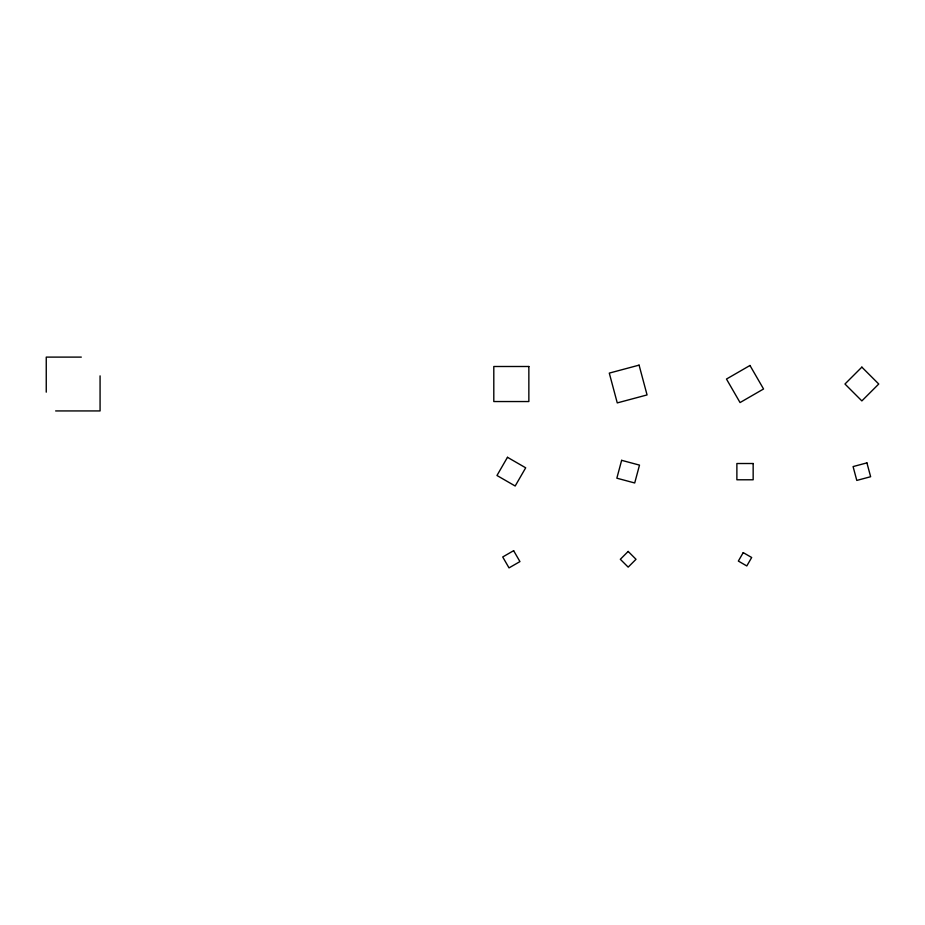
<?xml version="1.0" encoding="UTF-8"?>
<svg xmlns="http://www.w3.org/2000/svg" width="925" height="925" viewBox="0 0 925 925"><rect width="100%" height="100%" fill="white"/><g stroke="black" fill="none" stroke-linecap="round" stroke-linejoin="round"><path stroke-width="1.39" d="M81.307 357.108L46.25 357.108L46.25 392.154M55.639 410.931L100.073 410.931L100.073 375.874M621.635 460.326L616.848 478.19L634.712 482.977L639.499 465.113L621.635 460.326M507.478 457.297L496.968 475.496L515.179 486.007L525.689 467.807L507.478 457.297M743.226 552.618L738.347 561.07L746.799 565.95L751.678 557.498L743.226 552.618M628.168 551.439L620.328 559.29L628.168 567.129L636.018 559.29L628.168 551.439M861.857 367.132L844.964 384.014L861.857 400.907L878.75 384.014L861.857 367.132M749.978 365.479L726.472 379.053L740.046 402.56L763.553 388.986L749.978 365.479M513.629 550.676L502.714 556.977L509.016 567.892L519.942 561.591L513.629 550.676M639.082 365.132L609.286 373.11L617.264 402.907L647.061 394.929L639.082 365.132M866.922 462.882L853.081 466.582L856.793 480.422L870.633 476.722L866.922 462.882M528.857 366.497L493.8 366.497L493.8 401.542L528.857 401.542L528.857 366.497M753.158 463.517L736.878 463.517L736.878 479.786L753.158 479.786L753.158 463.517"/></g></svg>
